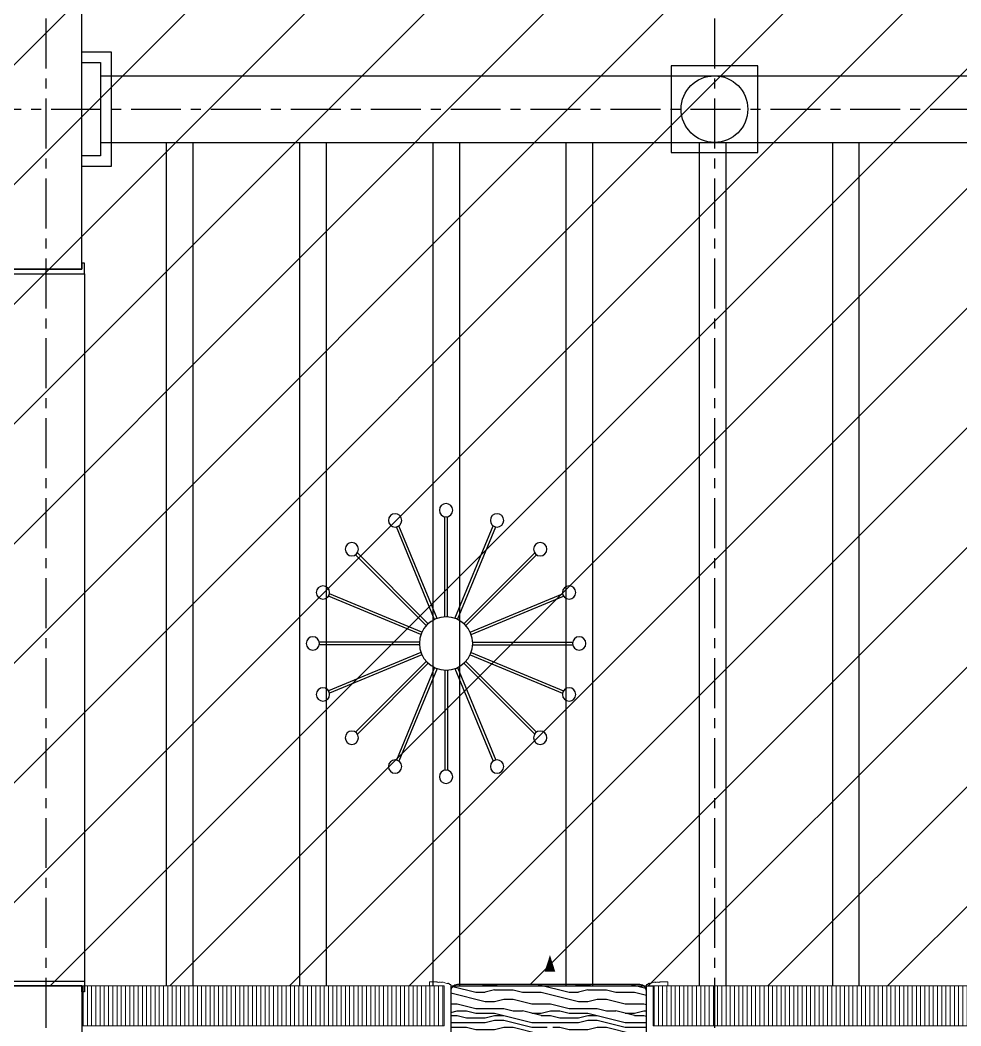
# Model space of a CAD drawing. Header units: millimetres. Extents: x -6033 to 120673, y -4970 to 90533.
# Drawn here: x 48168 to 55230, y 72340 to 79888 of the extents above; entities that cross this region are included whole.
import ezdxf
from ezdxf.enums import TextEntityAlignment as Align

# ---------------------------------------------------------------- set-up
doc = ezdxf.new("R2010")
doc.units = ezdxf.units.MM
doc.linetypes.add('I-AR$0$CENTER', pattern=[2, 1.25, -0.25, 0.25, -0.25])
for name, color, linetype in [('I-AR$0$A-stairs', 2, 'Continuous'), ('I-AR$0$D-BASE-INTWALL', 1, 'Continuous'), ('I-AR$0$D-BASE-WALL', 4, 'Continuous'), ('I-AR$0$I—平面—装饰面层线a', 4, 'Continuous'), ('I-CEILING$0$0-LIGHT-RC', 1, 'Continuous'), ('I-CEILING$0$2-天花', 5, 'Continuous'), ('I-CEILING$0$I-RCP', 2, 'Continuous'), ('I-CEILING$0$I-RCP-AIR', 64, 'Continuous'), ('I-CEILING$0$I-RCP-COVER', 10, 'Continuous'), ('I-FLOOR$0$I-FC-HATCH', 8, 'Continuous'), ('I-PLAN$0$0-建-楼梯', 1, 'Continuous'), ('I-PLAN$0$A-stairs', 2, 'Continuous'), ('地坪', 7, 'Continuous'), ('天花', 7, 'Continuous')]:
    doc.layers.add(name, color=color, linetype=linetype)
for name, color, linetype, lineweight in [('I-AR$0$GZET_COL_GRID_1-200_轴线', 8, 'I-AR$0$CENTER', 25), ('I-AR$0$I-SCOPE', 252, 'Continuous', 35), ('I-PLAN$0$_ACM-A-WALL-HACH', 251, 'Continuous', 9), ('I-PLAN$0$I-PL-WALL-FHINISH', 73, 'Continuous', 13), ('I-PLAN$0$I-WALL', 6, 'Continuous', 13)]:
    doc.layers.add(name, color=color, linetype=linetype, lineweight=lineweight)
doc.styles.add('I-CEILING$0$黑体', font='simhei.ttf', dxfattribs={"height": 600})

# ---------------------------------------------------------------- blocks, each defined once
blk = doc.blocks.new('I-AR$0$海龙_1211170131')
at = {"layer": 'I-AR$0$GZET_COL_GRID_1-200_轴线', "ltscale": 300}
for p, q in [((48135, 86275), (48135, 59995)), ((53155, 86275), (53155, 59995)), ((-2225, 78995), (116415, 78995))]:
    blk.add_line(p, q, dxfattribs=at)
blk = doc.blocks.new('I-AR')
at = {"layer": 'I-AR$0$I-SCOPE'}
h = blk.add_hatch(dxfattribs=at)
h.set_pattern_fill('ANSI31', color=256, scale=200)
h.paths.add_polyline_path([(63300, 72640), (66630, 72640), (66630, 70889.4), (90600, 70890), (90600, 66390), (96650, 66390), (96650, 24876.4), (18340, 24876.4), (18340, 66390), (48090, 66390), (48090, 72640), (51400, 72640), (51400, 72649.9), (52869.5, 72649.9), (52869.5, 72640), (55240, 72640), (55240, 72790), (59460, 72790), (59460, 72640), (61830.5, 72640), (61830.5, 72649.9), (63300, 72649.9)], flags=16)
h.paths.add_polyline_path([(7330, 0), (7330, -1770), (11180, -1770), (11180, 0), (18450, 0), (18450, 2900), (27550, 2900), (27550, 18090), (37037.3, 18090), (37037.3, 17350), (96200, 17350), (96200, 18120), (114640, 18120), (114640, 84500), (0, 84500), (0, 0)])
at = {"layer": 'I-AR$0$A-stairs'}
blk.add_line((53030, 72595), (53030, 72595), dxfattribs=at)
at = {"layer": 'I-AR$0$D-BASE-INTWALL'}
blk.add_lwpolyline([(48630, 79650), (48850, 79650), (48850, 78790), (48630, 78790)], dxfattribs=at)
blk.add_lwpolyline([(53055, 78895), (53705, 78895), (53705, 79545), (53055, 79545)], close=True, dxfattribs=at)
at = {"layer": 'I-AR$0$D-BASE-WALL'}
for p, q in [((48630, 78020), (48630, 84050)), ((48090, 72640), (48630, 72640)), ((48630, 72640), (48630, 71570))]:
    blk.add_line(p, q, dxfattribs=at)
for points in [[(48630, 79570), (48770, 79570), (48770, 78870), (48630, 78870)], [(48090, 78020), (48090, 78065), (48070, 78065), (48070, 77985), (48650, 77985), (48650, 78065), (48630, 78065), (48630, 78020), (48090, 78020)]]:
    blk.add_lwpolyline(points, dxfattribs=at)
blk.add_circle((53380, 79220), 250, dxfattribs=at)
at = {"layer": 'I-AR$0$I—平面—装饰面层线a'}
blk.add_line((48090, 78020), (48630, 78020), dxfattribs=at)
blk.add_lwpolyline([(48090, 72640), (48090, 72595), (48070, 72595), (48070, 72675), (48650, 72675), (48650, 72595), (48630, 72595), (48630, 72640), (48090, 72640)], dxfattribs=at)
at = {"layer": 'I-AR$0$GZET_COL_GRID_1-200_轴线'}
blk.add_blockref('I-AR$0$海龙_1211170131', (225, 225), dxfattribs=at)
blk = doc.blocks.new('I-PLAN')
at = {"layer": 'I-PLAN$0$_ACM-A-WALL-HACH'}
h = blk.add_hatch(dxfattribs=at)
h.set_pattern_fill('ANSI31', color=256, scale=10, angle=45)
h.paths.add_polyline_path([(51350, 72340), (48630, 72340), (48630, 72640), (51350, 72640)])
h = blk.add_hatch(dxfattribs=at)
h.set_pattern_fill('ANSI31', color=256, scale=10, angle=45)
h.paths.add_polyline_path([(52920, 72340), (55380, 72340), (55380, 72640), (52920, 72640)])
at = {"layer": 'I-PLAN$0$0-建-楼梯'}
blk.add_lwpolyline([(52145, 72280.1, 0, 0, 0), (52145, 72871.9, 0, 80, 0), (52145, 72747.2, 0, 0, 0)], format="xyseb", dxfattribs=at)
at = {"layer": 'I-PLAN$0$A-stairs'}
blk.add_lwpolyline([(52869.5, 72280.1), (52869.5, 72599.9, 0.414214), (52819.5, 72649.9), (51450, 72649.9, 0.414214), (51400, 72599.9), (51400, 72280.1)], format="xyb", dxfattribs=at)
at = {"layer": 'I-PLAN$0$I-PL-WALL-FHINISH'}
for points in [[(51400, 72280.1), (51400, 72649.9), (51390, 72649.9), (51390, 72653.9, -0.262247), (51386.4, 72656.9), (51384, 72656.9, 0.824383), (51378.1, 72657.9, -0.186128), (51349.8, 72666.5, 0.282378), (51337.5, 72667, 0.636149), (51330.4, 72665, 0.284819), (51306.5, 72665, 0.623496), (51301.8, 72667, -0.37825), (51297, 72670), (51240, 72670), (51240, 72640)], [(52869.5, 72280.1), (52869.5, 72649.9), (52879.5, 72649.9), (52879.5, 72653.9, 0.262247), (52883.1, 72656.9), (52885.5, 72656.9, -0.824383), (52891.4, 72657.9, 0.186128), (52919.7, 72666.5, -0.282378), (52932, 72667, -0.636149), (52939.1, 72665, -0.284819), (52963, 72665, -0.623496), (52967.7, 72667, 0.37825), (52972.5, 72670), (53029.5, 72670), (53029.5, 72640)]]:
    blk.add_lwpolyline(points, format="xyb", dxfattribs=at)
at = {"layer": 'I-PLAN$0$I-WALL'}
for points in [[(51350, 72340), (48630, 72340), (48630, 72640), (51350, 72640)], [(52920, 72340), (55380, 72340), (55380, 72640), (52920, 72640)]]:
    blk.add_lwpolyline(points, close=True, dxfattribs=at)
blk = doc.blocks.new('I-CEILING$0$CTD1')
at = {"layer": 'I-CEILING$0$0-LIGHT-RC'}
for p, q in [((-10, 199.7), (-10, 951)), ((10, 199.7), (10, 951))]:
    blk.add_line(p, q, dxfattribs=at)
blk.add_circle((0, 1000), 50, dxfattribs=at)
blk = doc.blocks.new('*U722')
at = {"layer": 'I-CEILING$0$2-天花'}
blk.add_blockref('I-CEILING$0$CTD1', (0, -624.9), dxfattribs=at)
blk = doc.blocks.new('*U723')
at = {"layer": 'I-CEILING$0$0-LIGHT-RC', "color": 0, "linetype": 'ByBlock', "lineweight": -2, "transparency": 16777216}
blk.add_blockref('*U722', (9734.3, 4570.3), dxfattribs=at)
for p, rotation in [((9495.2, 4522.7), 22.5), ((9973.4, 4522.7), 337.5000000000001), ((9292.4, 4387.3), 45), ((10176.1, 4387.3), 315), ((9157, 4184.6), 67.5), ((10311.6, 4184.6), 292.5000000000001), ((9109.4, 3945.4), 90), ((10359.2, 3945.4), 270), ((9157, 3706.3), 112.5), ((10311.6, 3706.3), 247.5), ((9292.4, 3503.6), 135), ((9495.2, 3368.1), 157.5), ((9973.4, 3368.1), 202.5), ((10176.1, 3503.6), 225), ((9734.3, 3320.6), 180)]:
    blk.add_blockref('*U722', p, dxfattribs=dict(at, rotation=rotation))
blk = doc.blocks.new('I-CEILING$0$1米吊灯')
at = {"layer": 'I-CEILING$0$0-LIGHT-RC'}
blk.add_circle((0, 0), 200, dxfattribs=at)
blk.add_blockref('*U723', (-9734.3, -3945.4), dxfattribs=at)
blk = doc.blocks.new('I-CEILING$0$K_1229142899')
at = {"layer": 'I-CEILING$0$I-RCP-COVER'}
for p, q in [((-8325, -5050), (8785, -5050)), ((-8325, -5550), (8785, -5550)), ((-7830, -5550), (-7830, -11880)), ((-7630, -5550), (-7630, -11880)), ((-6830, -5550), (-6830, -11880)), ((-6630, -5550), (-6630, -11880)), ((-5830, -5550), (-5830, -11880)), ((-5630, -5550), (-5630, -11880)), ((-4830, -5550), (-4830, -11880)), ((-4630, -5550), (-4630, -11880)), ((-3830, -5550), (-3830, -11880)), ((-3630, -5550), (-3630, -11880)), ((-2830, -5550), (-2830, -11880)), ((-2630, -5550), (-2630, -11880))]:
    blk.add_line(p, q, dxfattribs=at)
at = {"layer": 'I-CEILING$0$I-RCP-COVER', "color": 8}
blk.add_line((-8445, -6535), (-8445, -11845), dxfattribs=at)
at = {"layer": 'I-CEILING$0$0-LIGHT-RC', "xscale": -1, "rotation": 180}
blk.add_blockref('I-CEILING$0$1米吊灯', (-5730, -9310), dxfattribs=at)
blk = doc.blocks.new('I-CEILING')
at = {"layer": 'I-CEILING$0$I-RCP'}
blk.add_lwpolyline([(51400, 72639.9), (52920, 72639.9)], dxfattribs=at)
at = {"layer": 'I-CEILING$0$I-RCP-COVER'}
blk.add_blockref('I-CEILING$0$K_1229142899', (57095, 84520), dxfattribs=at)
at = {"layer": 'I-CEILING$0$I-RCP-AIR', "style": 'I-CEILING$0$黑体'}
for tag, p in [('R', (61966.4, 71748.9)), ('R', (61966.4, 66925.2)), ('R', (51736.1, 63924.8)), ('R', (62976.1, 63924.8)), ('S', (56433.6, 63065))]:
    blk.add_attdef(tag, text='', height=100, dxfattribs=at).set_placement(p, align=Align.MIDDLE_CENTER)
blk = doc.blocks.new('I-FLOOR')
at = {"layer": 'I-FLOOR$0$I-FC-HATCH'}
h = blk.add_hatch(dxfattribs=at)
h.set_pattern_fill('木纹', color=256, scale=34.3137, pattern_type=2)
h.set_pattern_definition([(0, (31638.4, 157991.6), (0, 699.9995), [140, -209.9998, 70, -279.9998]), (0, (32128.4, 158009.1), (0, 699.9995), [140, -559.9996]), (0, (32058.4, 158044.1), (0, 699.9995), [70, -629.9995]), (0, (31673.4, 158061.6), (0, 699.9995), [35, -489.9996, 35, -140]), (0, (31918.4, 158096.6), (0, 699.9995), [140, -209.9998, 35, -314.9998]), (0, (31743.4, 158114.1), (0, 699.9995), [105, -594.9996]), (0, (31918.4, 158131.6), (0, 699.9995), [210, -489.9996]), (0, (31708.4, 158149.1), (0, 699.9995), [140, -559.9996]), (0, (31988.4, 158166.6), (0, 699.9995), [350, -350]), (0, (31778.4, 158201.6), (0, 699.9995), [70, -209.9998, 140, -279.9998]), (0, (32268.4, 158219.1), (0, 699.9995), [140, -559.9996]), (0, (32128.4, 158236.6), (0, 699.9995), [70, -629.9995]), (0, (31988.4, 158254.1), (0, 699.9995), [70, -629.9995]), (0, (31638.4, 158271.6), (0, 699.9995), [140, -559.9996]), (0, (31988.4, 158289.1), (0, 699.9995), [140, -559.9996]), (0, (31988.4, 158324.1), (0, 699.9995), [140, -140, 140, -279.9998]), (0, (31848.4, 158359.1), (0, 699.9995), [70, -349.9997, 140, -140]), (0, (31988.4, 158376.6), (0, 699.9995), [210, -489.9996]), (0, (31988.4, 158411.6), (0, 699.9995), [140, -559.9996]), (0, (31708.4, 158429.1), (0, 699.9995), [209.9998, -279.9998, 70, -140]), (0, (31708.4, 158464.1), (0, 699.9995), [350, -350]), (0, (32128.4, 158481.6), (0, 699.9995), [70, -629.9995]), (0, (31918.4, 158499.1), (0, 699.9995), [140, -559.9996]), (0, (31778.4, 158516.6), (0, 699.9995), [70, -279.9998, 70, -279.9998]), (0, (31708.4, 158534.1), (0, 699.9995), [70, -209.9998, 140, -279.9998]), (0, (31848.4, 158551.6), (0, 699.9995), [70, -349.9997, 70, -209.9998]), (0, (31988.4, 158569.1), (0, 699.9995), [210, -489.9996]), (0, (31708.4, 158604.1), (0, 699.9995), [140, -559.9996]), (0, (32058.4, 158621.6), (0, 699.9995), [70, -629.9995]), (0, (32198.4, 158639.1), (0, 699.9995), [70, -629.9995]), (14.03624, (32128.43, 158044.1), (699.99948, 2e-06), [72.1, -2814.0717]), (14.03624, (32198.43, 158201.6), (699.99948, 2e-06), [72.1, -2814.0717]), (14.03624, (32128.43, 158621.6), (699.99948, 2e-06), [72.1, -2814.0717]), (14.03624, (31918.43, 158359.1), (699.99948, 2e-06), [72.1, -2814.0717]), (14.03624, (32058.43, 158464.1), (699.99948, 2e-06), [72.1, -2814.0717]), (14.03624, (32128.43, 158411.6), (699.99948, 2e-06), [72.1, -2814.0717]), (14.03624, (31778.43, 158534.1), (699.99948, 2e-06), [72.1, -2814.0717]), (14.03624, (32058.43, 158499.1), (699.99948, 2e-06), [72.1, -2814.0717]), (14.03624, (32198.43, 158236.6), (699.99948, 2e-06), [144.2, -2741.972]), (14.03624, (32128.43, 158289.1), (699.99948, 2e-06), [144.2, -2741.972]), (14.03624, (32128.43, 158324.1), (699.99948, 2e-06), [144.2, -2741.972]), (165.96376, (31918.43, 158096.6), (-699.9996, -0.00013), [72.1, -144.2, 72.1, -2597.7718]), (165.96376, (31778.43, 158201.6), (-699.99948, 3e-08), [72.1, -2814.0717]), (165.96376, (31778.43, 158516.6), (-699.99948, 3e-08), [144.2, -2741.972]), (194.03624, (32128.43, 158009.1), (-699.99948, -2e-06), [72.1, -2814.0717]), (345.96376, (32268.43, 158009.1), (699.99948, -3e-08), [72.1, -2814.0717]), (345.96376, (32058.43, 158254.1), (699.99948, -3e-08), [72.1, -2814.0717]), (345.96376, (32198.43, 158376.6), (699.99948, -3e-08), [72.1, -2814.0717]), (345.96376, (31918.43, 158429.1), (699.99948, -3e-08), [72.1, -2814.0717]), (345.96376, (31848.43, 158516.6), (699.99948, -3e-08), [72.1, -2814.0717]), (345.96376, (31918.43, 158551.6), (699.99948, -3e-08), [72.1, -2814.0717]), (345.96376, (31918.43, 158429.1), (699.99948, -3e-08), [72.1, -2814.0717]), (345.96376, (32128.43, 158534.1), (699.99948, -3e-08), [288.4, -2597.772]), (345.96376, (31708.43, 158061.6), (699.99948, -3e-08), [288.4, -2597.772]), (345.96376, (31778.43, 158114.1), (699.99948, -3e-08), [288.4, -2597.772]), (345.96376, (31848.43, 158149.1), (699.9996, 0.00013), [72.1, -144.2, 144.2, -2525.672]), (345.96376, (31848.43, 158201.6), (699.9996, 0.00013), [144.2, -144.2, 144.2, -2453.572]), (345.96376, (31778.43, 158271.6), (699.99948, -3e-08), [288.4, -2597.772]), (345.96376, (31708.43, 158324.1), (699.99948, -3e-08), [288.4, -2597.772]), (345.96376, (31708.43, 158359.1), (699.99948, -3e-08), [288.4, -2597.772]), (345.96376, (32198.43, 158569.1), (699.99948, -3e-08), [72.1, -2814.0717]), (345.96377, (32268.43, 158639.1), (699.99948, 0.00013), [144.2, -2741.972]), (345.96377, (31848.43, 158604.1), (699.99948, 0.00013), [144.2, -2741.972]), (345.96376, (31778.43, 157991.6), (699.99948, 1e-05), [288.4, -2597.772]), (345.96376, (32198.43, 158481.6), (699.99948, 1e-05), [216.3, -2669.872]), (345.96376, (32268.43, 158429.1), (699.99948, 1e-05), [432.5997, -2453.572])])
h.paths.add_polyline_path([(52869.5, 72599.9, 0.414214), (52819.5, 72649.9), (52145, 72649.9), (52145, 72334, -0.414214), (52198.9, 72280.1), (52869.5, 72280.1)])
h.paths.add_polyline_path([(52145, 72649.9), (51450, 72649.9, 0.414214), (51400, 72599.9), (51400, 72280.1), (52091.1, 72280.1, -0.414214), (52145, 72334)])

msp = doc.modelspace()

# ---------------------------------------------------------------- block references
for name in ['I-AR', 'I-PLAN']:
    msp.add_blockref(name, (0, 0))

# ---------------------------------------------------------------- next in the draw order: block references
at = {"layer": '天花'}
msp.add_blockref('I-CEILING', (0, 0), dxfattribs=at)

# ---------------------------------------------------------------- next in the draw order: block references
at = {"layer": '地坪'}
msp.add_blockref('I-FLOOR', (0, 0), dxfattribs=at)

doc.saveas('drawing.dxf')
